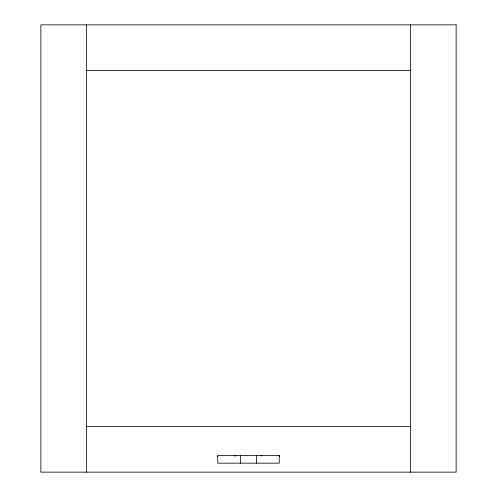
<?xml version="1.0" encoding="UTF-8"?>
<svg xmlns="http://www.w3.org/2000/svg" width="497" height="497" viewBox="0 0 497 497"><rect width="100%" height="100%" fill="white"/><g stroke="black" fill="none" stroke-linecap="round" stroke-linejoin="round"><path stroke-width="0.75" d="M217.742 456.457L217.742 455.979M279.258 456.457L279.258 455.855M234.764 455.979L236.063 455.824M86.372 70.35L410.628 70.35M86.372 426.65L410.628 426.65M260.801 455.718L262.012 455.855M410.628 24.85L410.628 472.15M256.508 455.6L256.508 463.161M240.492 455.6L240.492 463.161M86.372 24.85L86.372 472.15M456.128 24.85L40.872 24.85L40.872 472.15L456.128 472.15L456.128 24.85M279.258 455.6L217.742 455.6L217.742 463.161L279.258 463.161L279.258 455.6"/></g></svg>
